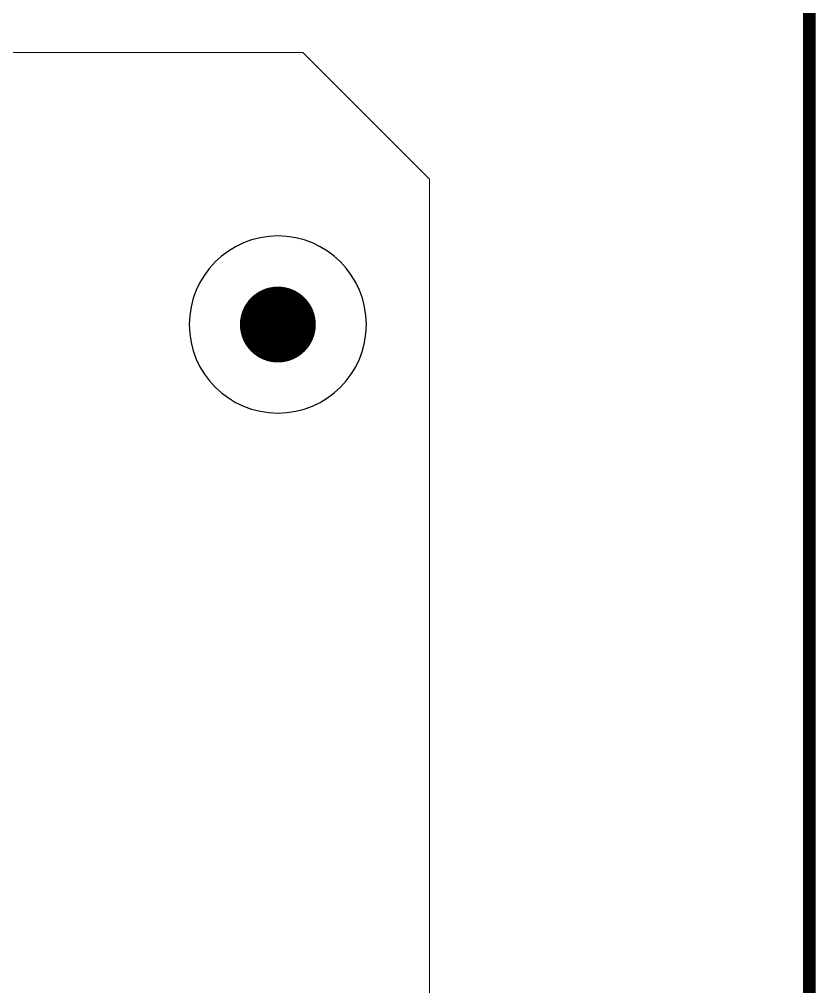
# Model space of a CAD drawing. Extents: x -305 to 3505, y -905 to 3905.
# Drawn here: x 2876 to 3505, y 1962 to 2726 of the extents above; entities that cross this region are included whole.
import ezdxf

# ---------------------------------------------------------------- set-up
doc = ezdxf.new("R2010")
doc.units = 0
doc.linetypes.add('KEEPOUT_00011110$0', pattern=[2, 1, 1])
for name, color, linetype in [('2D_LINE_00', 1, 'CONTINUOUS'), ('BOARD_OUTLINE_00', 255, 'CONTINUOUS'), ('DRIL_PLTE_THRU_01', 16, 'CONTINUOUS'), ('KEEPOUT_-1', 255, 'CONTINUOUS'), ('PADS_INNER', 1, 'CONTINUOUS'), ('PADS_TOP', 1, 'CONTINUOUS')]:
    doc.layers.add(name, color=color, linetype=linetype)

# ---------------------------------------------------------------- blocks, each defined once
blk = doc.blocks.new('SMOOTH_1')
at = {"const_width": 0.5}
blk.add_lwpolyline([(-0.25, 0, 1), (0.25, 0, 1)], format="xyb", close=True, dxfattribs=at)
blk = doc.blocks.new('BOARD_1')
at = {"layer": 'BOARD_OUTLINE_00', "const_width": 1}
blk.add_lwpolyline([(0, 0), (0, 2600.3), (99.75, 2700.05), (3099.7, 2700.05), (3199.83, 2599.93), (3199.83, 0)], close=True, dxfattribs=at)
at = {"layer": 'BOARD_OUTLINE_00'}
for p in [(3099.7, 2700.05), (3199.83, 2599.93)]:
    blk.add_blockref('SMOOTH_1', p, dxfattribs=at)
blk = doc.blocks.new('DRAWING_345')
at = {"layer": '2D_LINE_00', "const_width": 10}
blk.add_lwpolyline([(300, 0), (4100, 0), (4100, -4800), (300, -4800)], close=True, dxfattribs=at)
blk = doc.blocks.new('PART_BODY_TOP_348')
at = {"layer": 'KEEPOUT_-1', "linetype": 'KEEPOUT_00011110$0'}
blk.add_lwpolyline([(-70, 0, 1), (70, 0, 1)], format="xyb", close=True, dxfattribs=at)
blk = doc.blocks.new('DRIL_HOLE_0')
blk.add_lwpolyline([(0, 0, 1), (0, 0, 1)], format="xyb", close=True)
blk = doc.blocks.new('PAD_0')
blk.add_lwpolyline([(0, 0, 1), (0, 0, 1)], format="xyb", close=True)
blk = doc.blocks.new('PAD_17')
at = {"const_width": 30}
blk.add_lwpolyline([(0, -15, 1), (0, 15, 1)], format="xyb", close=True, dxfattribs=at)
blk = doc.blocks.new('STK_TOP_98')
at = {"layer": 'DRIL_PLTE_THRU_01'}
blk.add_blockref('DRIL_HOLE_0', (0, 0), dxfattribs=at)
at = {"layer": 'PADS_INNER'}
blk.add_blockref('PAD_0', (0, 0), dxfattribs=at)
at = {"layer": 'PADS_TOP'}
blk.add_blockref('PAD_17', (0, 0), dxfattribs=at)
blk = doc.blocks.new('SYM_TOP_18')
for name in ['PART_BODY_TOP_348', 'STK_TOP_98']:
    blk.add_blockref(name, (0, 0))
blk = doc.blocks.new('PART_TOP_54')
blk.add_blockref('SYM_TOP_18', (0, 0))

msp = doc.modelspace()

# ---------------------------------------------------------------- block references
for name, p in [('DRAWING_345', (-600, 3900)), ('BOARD_1', (0, 0)), ('PART_TOP_54', (3080, 2485))]:
    msp.add_blockref(name, p)

doc.saveas('drawing.dxf')
